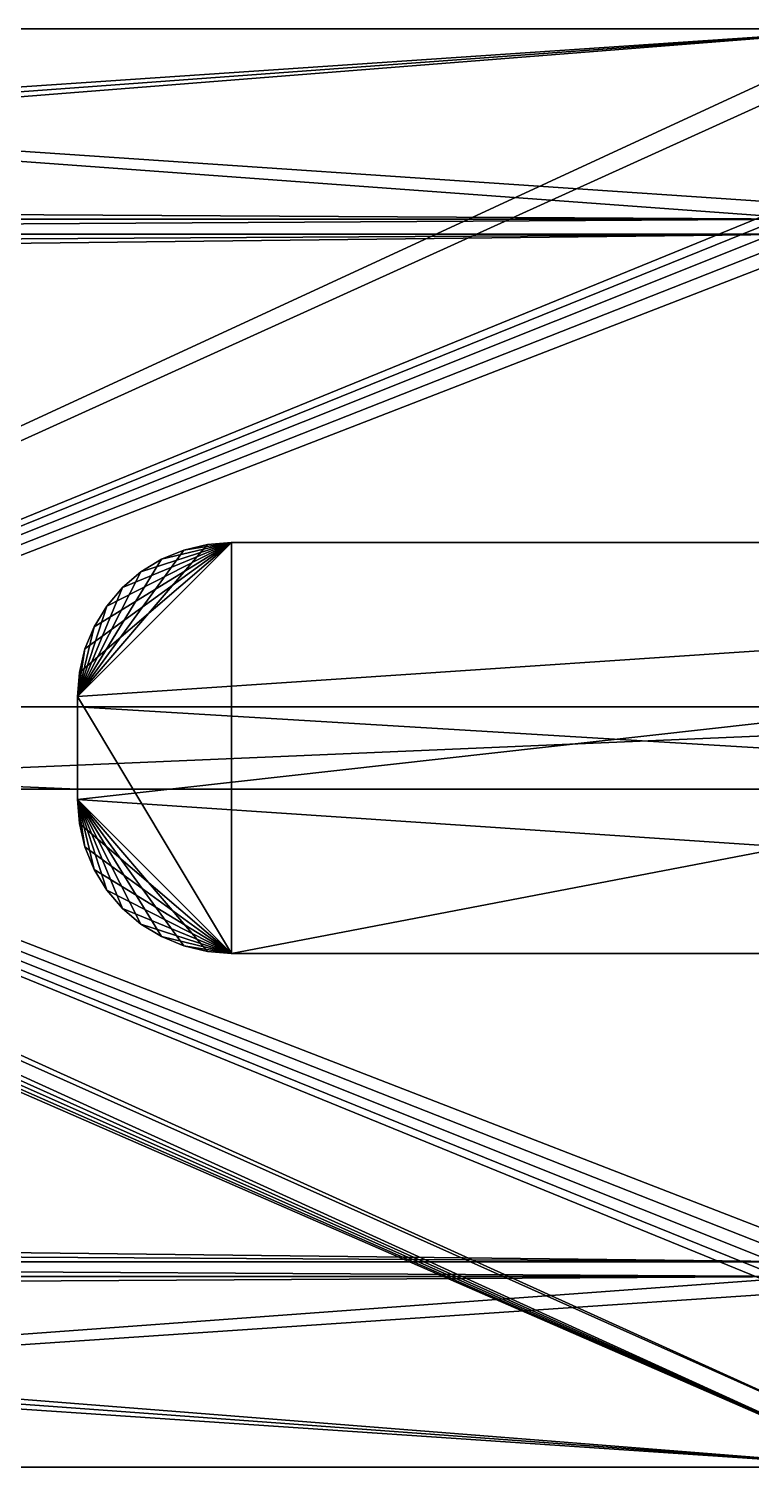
# Model space of a CAD drawing. Header units: metres. Extents: x 7672 to 8146, y 4421 to 4561.
# Drawn here: x 7869.2 to 7939.5, y 4420.9 to 4560.9 of the extents above; entities that cross this region are included whole.
import ezdxf

# ---------------------------------------------------------------- set-up
doc = ezdxf.new("R2010")
doc.units = ezdxf.units.M
doc.layers.add('ST_NA', color=7, linetype='Continuous', lineweight=25)

# ---------------------------------------------------------------- blocks, each defined once
blk = doc.blocks.new('KOMPLEXNÍ OBJEKT_120')
at = {"layer": 'ST_NA', "color": 0, "linetype": 'Continuous', "lineweight": 25, "transparency": 33554687}
for points in [[(7945.25, 4542.35, 171.91), (7692.1, 4560.89, 171.91), (7698.49, 4543.74, 171.91)], [(7945.25, 4542.35, 171.91), (7945.7, 4543.74, 171.91), (7692.1, 4560.89, 171.91)], [(7945.7, 4543.74, 171.91), (7952.1, 4560.89, 171.91), (7692.1, 4560.89, 171.91)], [(7698.49, 4543.74, 171.91), (7698.95, 4542.35, 171.91), (7945.25, 4542.35, 171.91)], [(7698.95, 4542.35, 171.91), (7699.1, 4540.89, 171.91), (7945.25, 4542.35, 171.91)], [(7699.1, 4540.89, 171.91), (7945.1, 4540.89, 171.91), (7945.25, 4542.35, 171.91)], [(7698.49, 4538.04, 171.91), (7945.25, 4442.35, 171.91), (7945.1, 4540.89, 171.91)], [(7698.95, 4539.44, 171.91), (7698.49, 4538.04, 171.91), (7945.1, 4540.89, 171.91)], [(7945.1, 4540.89, 171.91), (7699.1, 4540.89, 171.91), (7698.95, 4539.44, 171.91)], [(7956, 4421.28, 171.91), (7698.49, 4538.04, 171.91), (7697.76, 4536.78, 171.91)], [(7698.49, 4538.04, 171.91), (7956, 4421.28, 171.91), (7946.44, 4436.78, 171.91)], [(7946.44, 4436.78, 171.91), (7945.7, 4438.04, 171.91), (7698.49, 4538.04, 171.91)], [(7945.7, 4438.04, 171.91), (7945.25, 4439.44, 171.91), (7698.49, 4538.04, 171.91)], [(7945.25, 4439.44, 171.91), (7945.1, 4440.89, 171.91), (7698.49, 4538.04, 171.91)], [(7945.1, 4440.89, 171.91), (7945.25, 4442.35, 171.91), (7698.49, 4538.04, 171.91)], [(7697.76, 4536.78, 171.91), (7696.78, 4535.69, 171.91), (7952.1, 4420.89, 171.91)], [(7952.1, 4420.89, 171.91), (7956, 4421.28, 171.91), (7697.76, 4536.78, 171.91)], [(7695.6, 4534.83, 171.91), (7694.26, 4534.23, 171.91), (7952.1, 4420.89, 171.91)], [(7696.78, 4535.69, 171.91), (7695.6, 4534.83, 171.91), (7952.1, 4420.89, 171.91)], [(7694.26, 4534.23, 171.91), (7692.83, 4533.93, 171.91), (7952.1, 4420.89, 171.91)], [(7952.1, 4420.89, 171.91), (7692.83, 4533.93, 171.91), (7699.1, 4440.89, 171.91)], [(7699.1, 4440.89, 171.91), (7698.95, 4439.44, 171.91), (7952.1, 4420.89, 171.91)], [(7698.95, 4439.44, 171.91), (7698.49, 4438.04, 171.91), (7952.1, 4420.89, 171.91)], [(7698.49, 4438.04, 171.91), (7692.1, 4420.89, 171.91), (7952.1, 4420.89, 171.91)]]:
    blk.add_3dface(points, dxfattribs=at)
blk = doc.blocks.new('KOMPLEXNÍ OBJEKT_121')
at = {"layer": 'ST_NA', "color": 0, "linetype": 'Continuous', "lineweight": 25, "transparency": 33554687}
for points in [[(7698.49, 4543.74, 163.91), (7692.1, 4560.89, 163.91), (7952.1, 4560.89, 163.91)], [(7952.1, 4560.89, 163.91), (7698.49, 4443.74, 163.91), (7699.1, 4540.89, 163.91)], [(7698.95, 4542.35, 163.91), (7698.49, 4543.74, 163.91), (7952.1, 4560.89, 163.91)], [(7952.1, 4560.89, 163.91), (7956, 4560.51, 163.91), (7698.49, 4443.74, 163.91)], [(7698.49, 4443.74, 163.91), (7956, 4560.51, 163.91), (7946.44, 4545.01, 163.91)], [(7699.1, 4540.89, 163.91), (7698.95, 4542.35, 163.91), (7952.1, 4560.89, 163.91)], [(7946.44, 4545.01, 163.91), (7945.7, 4543.74, 163.91), (7698.49, 4443.74, 163.91)], [(7945.7, 4543.74, 163.91), (7945.25, 4542.35, 163.91), (7698.49, 4443.74, 163.91)], [(7945.25, 4542.35, 163.91), (7945.1, 4540.89, 163.91), (7698.49, 4443.74, 163.91)], [(7945.1, 4540.89, 163.91), (7945.25, 4539.44, 163.91), (7698.49, 4443.74, 163.91)], [(7698.49, 4443.74, 163.91), (7945.25, 4539.44, 163.91), (7945.1, 4440.89, 163.91)], [(7698.95, 4442.35, 163.91), (7698.49, 4443.74, 163.91), (7945.1, 4440.89, 163.91)], [(7945.1, 4440.89, 163.91), (7699.1, 4440.89, 163.91), (7698.95, 4442.35, 163.91)], [(7698.95, 4439.44, 163.91), (7699.1, 4440.89, 163.91), (7945.25, 4439.44, 163.91)], [(7699.1, 4440.89, 163.91), (7945.1, 4440.89, 163.91), (7945.25, 4439.44, 163.91)], [(7945.25, 4439.44, 163.91), (7692.1, 4420.89, 163.91), (7698.49, 4438.04, 163.91)], [(7945.25, 4439.44, 163.91), (7945.7, 4438.04, 163.91), (7692.1, 4420.89, 163.91)], [(7698.49, 4438.04, 163.91), (7698.95, 4439.44, 163.91), (7945.25, 4439.44, 163.91)], [(7945.7, 4438.04, 163.91), (7952.1, 4420.89, 163.91), (7692.1, 4420.89, 163.91)]]:
    blk.add_3dface(points, dxfattribs=at)
blk = doc.blocks.new('KOMPLEXNÍ OBJEKT_130')
at = {"layer": 'ST_NA', "color": 0, "linetype": 'Continuous', "lineweight": 25, "transparency": 33554687}
for points in [[(7692.1, 4420.89, 171.91), (7692.1, 4420.89, 163.91), (7952.1, 4420.89, 163.91)], [(7952.1, 4420.89, 171.91), (7692.1, 4420.89, 171.91), (7952.1, 4420.89, 163.91)]]:
    blk.add_3dface(points, dxfattribs=at)
blk = doc.blocks.new('KOMPLEXNÍ OBJEKT_148')
at = {"layer": 'ST_NA', "color": 0, "linetype": 'Continuous', "lineweight": 25, "transparency": 33554687}
for points in [[(7952.1, 4560.89, 171.91), (7952.1, 4560.89, 163.91), (7692.1, 4560.89, 163.91)], [(7692.1, 4560.89, 171.91), (7952.1, 4560.89, 171.91), (7692.1, 4560.89, 163.91)]]:
    blk.add_3dface(points, dxfattribs=at)
blk = doc.blocks.new('KOMPLEXNÍ OBJEKT_159')
at = {"layer": 'ST_NA', "color": 0, "linetype": 'Continuous', "lineweight": 25, "transparency": 33554687}
for points in [[(7873.93, 4495.89, 1063.91), (8097.61, 4510.89, 1063.91), (7888.93, 4510.89, 1063.91)], [(7888.93, 4510.89, 1063.91), (7886.59, 4510.71, 1063.91), (7873.93, 4495.89, 1063.91)], [(7873.93, 4485.89, 1063.91), (8097.61, 4470.89, 1063.91), (8097.61, 4510.89, 1063.91)], [(7873.93, 4495.89, 1063.91), (7873.93, 4485.89, 1063.91), (8097.61, 4510.89, 1063.91)], [(7886.59, 4510.71, 1063.91), (7884.3, 4510.16, 1063.91), (7873.93, 4495.89, 1063.91)], [(7884.3, 4510.16, 1063.91), (7882.12, 4509.26, 1063.91), (7873.93, 4495.89, 1063.91)], [(7882.12, 4509.26, 1063.91), (7880.12, 4508.03, 1063.91), (7873.93, 4495.89, 1063.91)], [(7880.12, 4508.03, 1063.91), (7878.33, 4506.5, 1063.91), (7873.93, 4495.89, 1063.91)], [(7878.33, 4506.5, 1063.91), (7876.8, 4504.71, 1063.91), (7873.93, 4495.89, 1063.91)], [(7876.8, 4504.71, 1063.91), (7875.57, 4502.7, 1063.91), (7873.93, 4495.89, 1063.91)], [(7875.57, 4502.7, 1063.91), (7874.67, 4500.53, 1063.91), (7873.93, 4495.89, 1063.91)], [(7874.67, 4500.53, 1063.91), (7874.12, 4498.24, 1063.91), (7873.93, 4495.89, 1063.91)], [(7873.93, 4485.89, 1063.91), (7874.12, 4483.54, 1063.91), (7888.93, 4470.89, 1063.91)], [(7888.93, 4470.89, 1063.91), (8097.61, 4470.89, 1063.91), (7873.93, 4485.89, 1063.91)], [(7874.12, 4483.54, 1063.91), (7874.67, 4481.26, 1063.91), (7888.93, 4470.89, 1063.91)], [(7874.67, 4481.26, 1063.91), (7875.57, 4479.08, 1063.91), (7888.93, 4470.89, 1063.91)], [(7875.57, 4479.08, 1063.91), (7876.8, 4477.07, 1063.91), (7888.93, 4470.89, 1063.91)], [(7876.8, 4477.07, 1063.91), (7878.33, 4475.28, 1063.91), (7888.93, 4470.89, 1063.91)], [(7878.33, 4475.28, 1063.91), (7880.12, 4473.76, 1063.91), (7888.93, 4470.89, 1063.91)], [(7880.12, 4473.76, 1063.91), (7882.12, 4472.53, 1063.91), (7888.93, 4470.89, 1063.91)], [(7882.12, 4472.53, 1063.91), (7884.3, 4471.63, 1063.91), (7888.93, 4470.89, 1063.91)], [(7884.3, 4471.63, 1063.91), (7886.59, 4471.08, 1063.91), (7888.93, 4470.89, 1063.91)]]:
    blk.add_3dface(points, dxfattribs=at)
blk = doc.blocks.new('KOMPLEXNÍ OBJEKT_161')
at = {"layer": 'ST_NA', "color": 0, "linetype": 'Continuous', "lineweight": 25, "transparency": 33554687}
for points in [[(7888.93, 4510.89, 1055.91), (7888.93, 4510.89, 1063.91), (8097.61, 4510.89, 1063.91)], [(8097.61, 4510.89, 1055.91), (7888.93, 4510.89, 1055.91), (8097.61, 4510.89, 1063.91)]]:
    blk.add_3dface(points, dxfattribs=at)
blk = doc.blocks.new('KOMPLEXNÍ OBJEKT_162')
at = {"layer": 'ST_NA', "color": 0, "linetype": 'Continuous', "lineweight": 25, "transparency": 33554687}
for points in [[(7888.93, 4470.89, 1063.91), (7888.93, 4470.89, 1055.91), (8097.61, 4470.89, 1055.91)], [(8097.61, 4470.89, 1063.91), (7888.93, 4470.89, 1063.91), (8097.61, 4470.89, 1055.91)]]:
    blk.add_3dface(points, dxfattribs=at)
blk = doc.blocks.new('KOMPLEXNÍ OBJEKT_163')
at = {"layer": 'ST_NA', "color": 0, "linetype": 'Continuous', "lineweight": 25, "transparency": 33554687}
for points in [[(7874.12, 4483.54, 1063.91), (7873.93, 4485.89, 1063.91), (7873.93, 4485.89, 1055.91)], [(7874.12, 4483.54, 1063.91), (7873.93, 4485.89, 1055.91), (7874.12, 4483.54, 1055.91)], [(7874.12, 4483.54, 1055.91), (7874.67, 4481.26, 1055.91), (7874.67, 4481.26, 1063.91)], [(7874.12, 4483.54, 1055.91), (7874.67, 4481.26, 1063.91), (7874.12, 4483.54, 1063.91)], [(7875.57, 4479.08, 1055.91), (7875.57, 4479.08, 1063.91), (7874.67, 4481.26, 1063.91)], [(7875.57, 4479.08, 1055.91), (7874.67, 4481.26, 1063.91), (7874.67, 4481.26, 1055.91)], [(7876.8, 4477.07, 1063.91), (7875.57, 4479.08, 1063.91), (7875.57, 4479.08, 1055.91)], [(7876.8, 4477.07, 1063.91), (7875.57, 4479.08, 1055.91), (7876.8, 4477.07, 1055.91)], [(7876.8, 4477.07, 1055.91), (7878.33, 4475.28, 1055.91), (7878.33, 4475.28, 1063.91)], [(7876.8, 4477.07, 1055.91), (7878.33, 4475.28, 1063.91), (7876.8, 4477.07, 1063.91)], [(7878.33, 4475.28, 1055.91), (7880.12, 4473.76, 1055.91), (7880.12, 4473.76, 1063.91)], [(7878.33, 4475.28, 1055.91), (7880.12, 4473.76, 1063.91), (7878.33, 4475.28, 1063.91)], [(7880.12, 4473.76, 1055.91), (7882.12, 4472.53, 1055.91), (7882.12, 4472.53, 1063.91)], [(7880.12, 4473.76, 1055.91), (7882.12, 4472.53, 1063.91), (7880.12, 4473.76, 1063.91)], [(7884.3, 4471.63, 1055.91), (7884.3, 4471.63, 1063.91), (7882.12, 4472.53, 1063.91)], [(7884.3, 4471.63, 1055.91), (7882.12, 4472.53, 1063.91), (7882.12, 4472.53, 1055.91)], [(7886.59, 4471.08, 1063.91), (7884.3, 4471.63, 1063.91), (7884.3, 4471.63, 1055.91)], [(7886.59, 4471.08, 1063.91), (7884.3, 4471.63, 1055.91), (7886.59, 4471.08, 1055.91)], [(7886.59, 4471.08, 1055.91), (7888.93, 4470.89, 1055.91), (7888.93, 4470.89, 1063.91)], [(7886.59, 4471.08, 1055.91), (7888.93, 4470.89, 1063.91), (7886.59, 4471.08, 1063.91)]]:
    blk.add_3dface(points, dxfattribs=at)
blk = doc.blocks.new('KOMPLEXNÍ OBJEKT_164')
at = {"layer": 'ST_NA', "color": 0, "linetype": 'Continuous', "lineweight": 25, "transparency": 33554687}
for points in [[(7886.59, 4510.71, 1063.91), (7888.93, 4510.89, 1063.91), (7888.93, 4510.89, 1055.91)], [(7886.59, 4510.71, 1063.91), (7888.93, 4510.89, 1055.91), (7886.59, 4510.71, 1055.91)], [(7884.3, 4510.16, 1063.91), (7884.3, 4510.16, 1055.91), (7882.12, 4509.26, 1055.91)], [(7884.3, 4510.16, 1063.91), (7882.12, 4509.26, 1055.91), (7882.12, 4509.26, 1063.91)], [(7886.59, 4510.71, 1055.91), (7884.3, 4510.16, 1055.91), (7884.3, 4510.16, 1063.91)], [(7886.59, 4510.71, 1055.91), (7884.3, 4510.16, 1063.91), (7886.59, 4510.71, 1063.91)], [(7880.12, 4508.03, 1055.91), (7878.33, 4506.5, 1055.91), (7878.33, 4506.5, 1063.91)], [(7880.12, 4508.03, 1055.91), (7878.33, 4506.5, 1063.91), (7880.12, 4508.03, 1063.91)], [(7880.12, 4508.03, 1063.91), (7882.12, 4509.26, 1063.91), (7882.12, 4509.26, 1055.91)], [(7880.12, 4508.03, 1063.91), (7882.12, 4509.26, 1055.91), (7880.12, 4508.03, 1055.91)], [(7876.8, 4504.71, 1063.91), (7878.33, 4506.5, 1063.91), (7878.33, 4506.5, 1055.91)], [(7876.8, 4504.71, 1063.91), (7878.33, 4506.5, 1055.91), (7876.8, 4504.71, 1055.91)], [(7876.8, 4504.71, 1055.91), (7875.57, 4502.7, 1055.91), (7875.57, 4502.7, 1063.91)], [(7876.8, 4504.71, 1055.91), (7875.57, 4502.7, 1063.91), (7876.8, 4504.71, 1063.91)], [(7875.57, 4502.7, 1063.91), (7875.57, 4502.7, 1055.91), (7874.67, 4500.53, 1055.91)], [(7875.57, 4502.7, 1063.91), (7874.67, 4500.53, 1055.91), (7874.67, 4500.53, 1063.91)], [(7874.12, 4498.24, 1063.91), (7874.67, 4500.53, 1063.91), (7874.67, 4500.53, 1055.91)], [(7874.12, 4498.24, 1063.91), (7874.67, 4500.53, 1055.91), (7874.12, 4498.24, 1055.91)], [(7874.12, 4498.24, 1055.91), (7873.93, 4495.89, 1055.91), (7873.93, 4495.89, 1063.91)], [(7874.12, 4498.24, 1055.91), (7873.93, 4495.89, 1063.91), (7874.12, 4498.24, 1063.91)]]:
    blk.add_3dface(points, dxfattribs=at)
blk = doc.blocks.new('KOMPLEXNÍ OBJEKT_176')
at = {"layer": 'ST_NA', "color": 0, "linetype": 'Continuous', "lineweight": 25, "transparency": 33554687}
for points in [[(7873.93, 4495.89, 1055.91), (7888.93, 4510.89, 1055.91), (7888.93, 4470.89, 1055.91)], [(7873.93, 4495.89, 1055.91), (7874.12, 4498.24, 1055.91), (7888.93, 4510.89, 1055.91)], [(7874.12, 4498.24, 1055.91), (7874.67, 4500.53, 1055.91), (7888.93, 4510.89, 1055.91)], [(7874.67, 4500.53, 1055.91), (7875.57, 4502.7, 1055.91), (7888.93, 4510.89, 1055.91)], [(7875.57, 4502.7, 1055.91), (7876.8, 4504.71, 1055.91), (7888.93, 4510.89, 1055.91)], [(7876.8, 4504.71, 1055.91), (7878.33, 4506.5, 1055.91), (7888.93, 4510.89, 1055.91)], [(7878.33, 4506.5, 1055.91), (7880.12, 4508.03, 1055.91), (7888.93, 4510.89, 1055.91)], [(7880.12, 4508.03, 1055.91), (7882.12, 4509.26, 1055.91), (7888.93, 4510.89, 1055.91)], [(7882.12, 4509.26, 1055.91), (7884.3, 4510.16, 1055.91), (7888.93, 4510.89, 1055.91)], [(7884.3, 4510.16, 1055.91), (7886.59, 4510.71, 1055.91), (7888.93, 4510.89, 1055.91)], [(8097.61, 4510.89, 1055.91), (8097.61, 4470.89, 1055.91), (7888.93, 4470.89, 1055.91)], [(7888.93, 4510.89, 1055.91), (8097.61, 4510.89, 1055.91), (7888.93, 4470.89, 1055.91)], [(7873.93, 4485.89, 1055.91), (7873.93, 4495.89, 1055.91), (7888.93, 4470.89, 1055.91)], [(7874.67, 4481.26, 1055.91), (7874.12, 4483.54, 1055.91), (7873.93, 4485.89, 1055.91)], [(7875.57, 4479.08, 1055.91), (7874.67, 4481.26, 1055.91), (7873.93, 4485.89, 1055.91)], [(7876.8, 4477.07, 1055.91), (7875.57, 4479.08, 1055.91), (7873.93, 4485.89, 1055.91)], [(7878.33, 4475.28, 1055.91), (7876.8, 4477.07, 1055.91), (7873.93, 4485.89, 1055.91)], [(7880.12, 4473.76, 1055.91), (7878.33, 4475.28, 1055.91), (7873.93, 4485.89, 1055.91)], [(7882.12, 4472.53, 1055.91), (7880.12, 4473.76, 1055.91), (7873.93, 4485.89, 1055.91)], [(7884.3, 4471.63, 1055.91), (7882.12, 4472.53, 1055.91), (7873.93, 4485.89, 1055.91)], [(7886.59, 4471.08, 1055.91), (7884.3, 4471.63, 1055.91), (7873.93, 4485.89, 1055.91)], [(7888.93, 4470.89, 1055.91), (7886.59, 4471.08, 1055.91), (7873.93, 4485.89, 1055.91)]]:
    blk.add_3dface(points, dxfattribs=at)
blk = doc.blocks.new('KOMPLEXNÍ OBJEKT_177')
at = {"layer": 'ST_NA', "color": 0, "linetype": 'Continuous', "lineweight": 25, "transparency": 33554687}
for points in [[(7873.93, 4495.89, 1063.91), (7873.93, 4495.89, 1055.91), (7873.93, 4485.89, 1055.91)], [(7873.93, 4485.89, 1063.91), (7873.93, 4495.89, 1063.91), (7873.93, 4485.89, 1055.91)]]:
    blk.add_3dface(points, dxfattribs=at)
blk = doc.blocks.new('KOMPLEXNÍ OBJEKT_186')
at = {"layer": 'ST_NA', "color": 0, "linetype": 'Continuous', "lineweight": 25, "transparency": 33554687}
for points in [[(7819.16, 4494.89, 171.91), (7686.03, 4494.89, 171.91), (7873.93, 4494.89, 1055.91)], [(8007.06, 4494.89, 1055.91), (7819.16, 4494.89, 171.91), (7873.93, 4494.89, 1055.91)]]:
    blk.add_3dface(points, dxfattribs=at)
blk = doc.blocks.new('KOMPLEXNÍ OBJEKT_187')
at = {"layer": 'ST_NA', "color": 0, "linetype": 'Continuous', "lineweight": 25, "transparency": 33554687}
for points in [[(7873.93, 4486.89, 1055.91), (7686.03, 4486.89, 171.91), (7819.16, 4486.89, 171.91)], [(8007.06, 4486.89, 1055.91), (7873.93, 4486.89, 1055.91), (7819.16, 4486.89, 171.91)]]:
    blk.add_3dface(points, dxfattribs=at)
blk = doc.blocks.new('KOMPLEXNÍ OBJEKT_189')
at = {"layer": 'ST_NA', "color": 0, "linetype": 'Continuous', "lineweight": 25, "transparency": 33554687}
for points in [[(8007.06, 4494.89, 1055.91), (8007.06, 4486.89, 1055.91), (7819.16, 4486.89, 171.91)], [(7819.16, 4494.89, 171.91), (8007.06, 4494.89, 1055.91), (7819.16, 4486.89, 171.91)]]:
    blk.add_3dface(points, dxfattribs=at)
blk = doc.blocks.new('KOMPLEXNÍ OBJEKT_190')
at = {"layer": 'ST_NA', "color": 0, "linetype": 'Continuous', "lineweight": 25, "transparency": 33554687}
for points in [[(7873.93, 4494.89, 1055.91), (7873.93, 4486.89, 1055.91), (8007.06, 4486.89, 1055.91)], [(8007.06, 4494.89, 1055.91), (7873.93, 4494.89, 1055.91), (8007.06, 4486.89, 1055.91)]]:
    blk.add_3dface(points, dxfattribs=at)
blk = doc.blocks.new('KOMPLEXNÍ OBJEKT_191')
at = {"layer": 'ST_NA', "color": 0, "linetype": 'Continuous', "lineweight": 25, "transparency": 33554687}
for points in [[(7686.03, 4494.89, 171.91), (7686.03, 4486.89, 171.91), (7873.93, 4486.89, 1055.91)], [(7873.93, 4494.89, 1055.91), (7686.03, 4494.89, 171.91), (7873.93, 4486.89, 1055.91)]]:
    blk.add_3dface(points, dxfattribs=at)

msp = doc.modelspace()

# ---------------------------------------------------------------- block references
at = {"layer": 'ST_NA', "color": 0, "linetype": 'Continuous', "lineweight": 25, "transparency": 33554687}
for name in ['KOMPLEXNÍ OBJEKT_120', 'KOMPLEXNÍ OBJEKT_121', 'KOMPLEXNÍ OBJEKT_148', 'KOMPLEXNÍ OBJEKT_159', 'KOMPLEXNÍ OBJEKT_164', 'KOMPLEXNÍ OBJEKT_176', 'KOMPLEXNÍ OBJEKT_161', 'KOMPLEXNÍ OBJEKT_177', 'KOMPLEXNÍ OBJEKT_186', 'KOMPLEXNÍ OBJEKT_191', 'KOMPLEXNÍ OBJEKT_189', 'KOMPLEXNÍ OBJEKT_190', 'KOMPLEXNÍ OBJEKT_187', 'KOMPLEXNÍ OBJEKT_163', 'KOMPLEXNÍ OBJEKT_162', 'KOMPLEXNÍ OBJEKT_130']:
    msp.add_blockref(name, (0, 0), dxfattribs=at)

doc.saveas('drawing.dxf')
